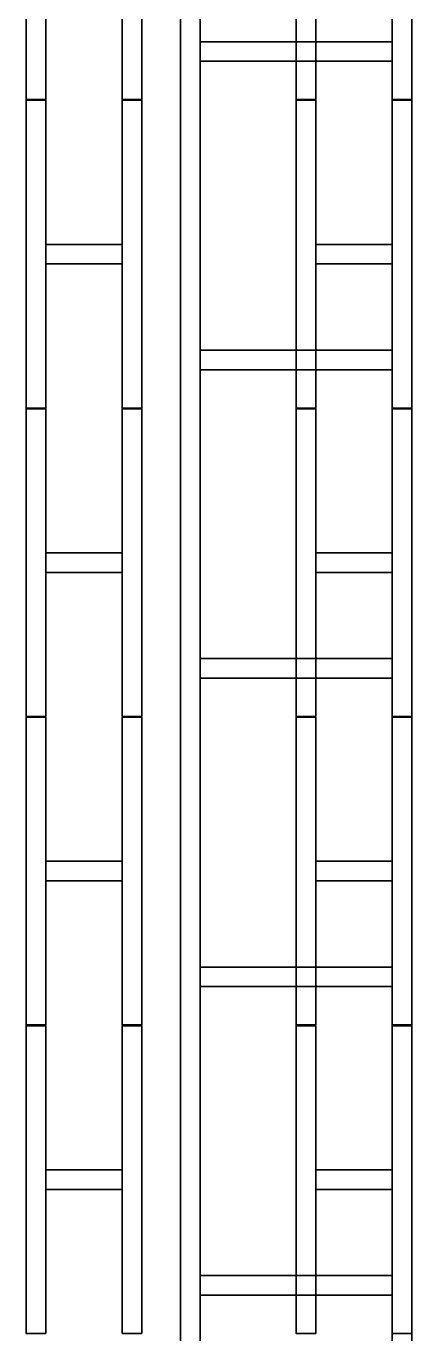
# Model space of a CAD drawing. Header units: millimetres. Extents: x 243124 to 273071, y 145208 to 177017.
# Drawn here: x 272550 to 273050, y 146543 to 148239 of the extents above; entities that cross this region are included whole.
import ezdxf

# ---------------------------------------------------------------- set-up
doc = ezdxf.new("R2010")
doc.units = ezdxf.units.MM
for name, color, linetype in [('I-INST-RED-BMS-HDT', 1, 'Continuous'), ('I-INST-YELLOW-DCS-HDT @ 1', 2, 'Continuous'), ('INST-ORANGE-SIS-HDT @ 1', 30, 'Continuous')]:
    doc.layers.add(name, color=color, linetype=linetype)

# ---------------------------------------------------------------- blocks, each defined once
blk = doc.blocks.new('*U21')
at = {"lineweight": 35}
mesh = blk.add_polyface(dxfattribs=at)
corners = [(-150, 2799), (-150, 2400), (-150, 2400, 117), (-150, 2799, 117)]
mesh.append_faces([[corners[k] for k in face] for face in [(0, 1, 2, 3)]])
mesh = blk.add_polyface(dxfattribs=at)
corners = [(-150, 2799, 117), (-150, 2400, 117), (-124.6, 2400, 117), (-124.6, 2799, 117)]
mesh.append_faces([[corners[k] for k in face] for face in [(0, 1, 2, 3)]])
mesh = blk.add_polyface(dxfattribs=at)
corners = [(-124.6, 2799), (-124.6, 2400), (-150, 2400), (-150, 2799)]
mesh.append_faces([[corners[k] for k in face] for face in [(0, 1, 2, 3)]])
mesh = blk.add_polyface(dxfattribs=at)
corners = [(-124.6, 2799, 117), (-124.6, 2400, 117), (-124.6, 2400), (-124.6, 2799)]
mesh.append_faces([[corners[k] for k in face] for face in [(0, 1, 2, 3)]])
mesh = blk.add_polyface(dxfattribs=at)
corners = [(0, 2799), (0, 2400), (-25.4, 2400), (-25.4, 2799)]
mesh.append_faces([[corners[k] for k in face] for face in [(0, 1, 2, 3)]])
mesh = blk.add_polyface(dxfattribs=at)
corners = [(-25.4, 2799), (-25.4, 2400), (-25.4, 2400, 117), (-25.4, 2799, 117)]
mesh.append_faces([[corners[k] for k in face] for face in [(0, 1, 2, 3)]])
mesh = blk.add_polyface(dxfattribs=at)
corners = [(-25.4, 2799, 117), (-25.4, 2400, 117), (0, 2400, 117), (0, 2799, 117)]
mesh.append_faces([[corners[k] for k in face] for face in [(0, 1, 2, 3)]])
mesh = blk.add_polyface(dxfattribs=at)
corners = [(0, 2799, 117), (0, 2400, 117), (0, 2400), (0, 2799)]
mesh.append_faces([[corners[k] for k in face] for face in [(0, 1, 2, 3)]])
mesh = blk.add_polyface(dxfattribs=at)
corners = [(-124.6, 2586.8, 25.4), (-25.4, 2586.8, 25.4), (-25.4, 2612.2, 25.4), (-124.6, 2612.2, 25.4)]
mesh.append_faces([[corners[k] for k in face] for face in [(0, 1, 2, 3)]])
mesh = blk.add_polyface(dxfattribs=at)
corners = [(-124.6, 2612.2, 25.4), (-25.4, 2612.2, 25.4), (-25.4, 2612.2), (-124.6, 2612.2)]
mesh.append_faces([[corners[k] for k in face] for face in [(0, 1, 2, 3)]])
mesh = blk.add_polyface(dxfattribs=at)
corners = [(-124.6, 2612.2), (-25.4, 2612.2), (-25.4, 2586.8), (-124.6, 2586.8)]
mesh.append_faces([[corners[k] for k in face] for face in [(0, 1, 2, 3)]])
mesh = blk.add_polyface(dxfattribs=at)
corners = [(-124.6, 2586.8), (-25.4, 2586.8), (-25.4, 2586.8, 25.4), (-124.6, 2586.8, 25.4)]
mesh.append_faces([[corners[k] for k in face] for face in [(0, 1, 2, 3)]])
mesh = blk.add_polyface(dxfattribs=at)
corners = [(-150, 2399), (-150, 2000), (-150, 2000, 117), (-150, 2399, 117)]
mesh.append_faces([[corners[k] for k in face] for face in [(0, 1, 2, 3)]])
mesh = blk.add_polyface(dxfattribs=at)
corners = [(-150, 2399, 117), (-150, 2000, 117), (-124.6, 2000, 117), (-124.6, 2399, 117)]
mesh.append_faces([[corners[k] for k in face] for face in [(0, 1, 2, 3)]])
mesh = blk.add_polyface(dxfattribs=at)
corners = [(-124.6, 2399), (-124.6, 2000), (-150, 2000), (-150, 2399)]
mesh.append_faces([[corners[k] for k in face] for face in [(0, 1, 2, 3)]])
mesh = blk.add_polyface(dxfattribs=at)
corners = [(-124.6, 2399, 117), (-124.6, 2000, 117), (-124.6, 2000), (-124.6, 2399)]
mesh.append_faces([[corners[k] for k in face] for face in [(0, 1, 2, 3)]])
mesh = blk.add_polyface(dxfattribs=at)
corners = [(0, 2399), (0, 2000), (-25.4, 2000), (-25.4, 2399)]
mesh.append_faces([[corners[k] for k in face] for face in [(0, 1, 2, 3)]])
mesh = blk.add_polyface(dxfattribs=at)
corners = [(-25.4, 2399), (-25.4, 2000), (-25.4, 2000, 117), (-25.4, 2399, 117)]
mesh.append_faces([[corners[k] for k in face] for face in [(0, 1, 2, 3)]])
mesh = blk.add_polyface(dxfattribs=at)
corners = [(-25.4, 2399, 117), (-25.4, 2000, 117), (0, 2000, 117), (0, 2399, 117)]
mesh.append_faces([[corners[k] for k in face] for face in [(0, 1, 2, 3)]])
mesh = blk.add_polyface(dxfattribs=at)
corners = [(0, 2399, 117), (0, 2000, 117), (0, 2000), (0, 2399)]
mesh.append_faces([[corners[k] for k in face] for face in [(0, 1, 2, 3)]])
mesh = blk.add_polyface(dxfattribs=at)
corners = [(-124.6, 2186.8, 25.4), (-25.4, 2186.8, 25.4), (-25.4, 2212.2, 25.4), (-124.6, 2212.2, 25.4)]
mesh.append_faces([[corners[k] for k in face] for face in [(0, 1, 2, 3)]])
mesh = blk.add_polyface(dxfattribs=at)
corners = [(-124.6, 2212.2, 25.4), (-25.4, 2212.2, 25.4), (-25.4, 2212.2), (-124.6, 2212.2)]
mesh.append_faces([[corners[k] for k in face] for face in [(0, 1, 2, 3)]])
mesh = blk.add_polyface(dxfattribs=at)
corners = [(-124.6, 2212.2), (-25.4, 2212.2), (-25.4, 2186.8), (-124.6, 2186.8)]
mesh.append_faces([[corners[k] for k in face] for face in [(0, 1, 2, 3)]])
mesh = blk.add_polyface(dxfattribs=at)
corners = [(-124.6, 2186.8), (-25.4, 2186.8), (-25.4, 2186.8, 25.4), (-124.6, 2186.8, 25.4)]
mesh.append_faces([[corners[k] for k in face] for face in [(0, 1, 2, 3)]])
mesh = blk.add_polyface(dxfattribs=at)
corners = [(-150, 1999), (-150, 1600), (-150, 1600, 117), (-150, 1999, 117)]
mesh.append_faces([[corners[k] for k in face] for face in [(0, 1, 2, 3)]])
mesh = blk.add_polyface(dxfattribs=at)
corners = [(-150, 1999, 117), (-150, 1600, 117), (-124.6, 1600, 117), (-124.6, 1999, 117)]
mesh.append_faces([[corners[k] for k in face] for face in [(0, 1, 2, 3)]])
mesh = blk.add_polyface(dxfattribs=at)
corners = [(-124.6, 1999), (-124.6, 1600), (-150, 1600), (-150, 1999)]
mesh.append_faces([[corners[k] for k in face] for face in [(0, 1, 2, 3)]])
mesh = blk.add_polyface(dxfattribs=at)
corners = [(-124.6, 1999, 117), (-124.6, 1600, 117), (-124.6, 1600), (-124.6, 1999)]
mesh.append_faces([[corners[k] for k in face] for face in [(0, 1, 2, 3)]])
mesh = blk.add_polyface(dxfattribs=at)
corners = [(0, 1999), (0, 1600), (-25.4, 1600), (-25.4, 1999)]
mesh.append_faces([[corners[k] for k in face] for face in [(0, 1, 2, 3)]])
mesh = blk.add_polyface(dxfattribs=at)
corners = [(-25.4, 1999), (-25.4, 1600), (-25.4, 1600, 117), (-25.4, 1999, 117)]
mesh.append_faces([[corners[k] for k in face] for face in [(0, 1, 2, 3)]])
mesh = blk.add_polyface(dxfattribs=at)
corners = [(-25.4, 1999, 117), (-25.4, 1600, 117), (0, 1600, 117), (0, 1999, 117)]
mesh.append_faces([[corners[k] for k in face] for face in [(0, 1, 2, 3)]])
mesh = blk.add_polyface(dxfattribs=at)
corners = [(0, 1999, 117), (0, 1600, 117), (0, 1600), (0, 1999)]
mesh.append_faces([[corners[k] for k in face] for face in [(0, 1, 2, 3)]])
mesh = blk.add_polyface(dxfattribs=at)
corners = [(-124.6, 1786.8, 25.4), (-25.4, 1786.8, 25.4), (-25.4, 1812.2, 25.4), (-124.6, 1812.2, 25.4)]
mesh.append_faces([[corners[k] for k in face] for face in [(0, 1, 2, 3)]])
mesh = blk.add_polyface(dxfattribs=at)
corners = [(-124.6, 1812.2, 25.4), (-25.4, 1812.2, 25.4), (-25.4, 1812.2), (-124.6, 1812.2)]
mesh.append_faces([[corners[k] for k in face] for face in [(0, 1, 2, 3)]])
mesh = blk.add_polyface(dxfattribs=at)
corners = [(-124.6, 1812.2), (-25.4, 1812.2), (-25.4, 1786.8), (-124.6, 1786.8)]
mesh.append_faces([[corners[k] for k in face] for face in [(0, 1, 2, 3)]])
mesh = blk.add_polyface(dxfattribs=at)
corners = [(-124.6, 1786.8), (-25.4, 1786.8), (-25.4, 1786.8, 25.4), (-124.6, 1786.8, 25.4)]
mesh.append_faces([[corners[k] for k in face] for face in [(0, 1, 2, 3)]])
mesh = blk.add_polyface(dxfattribs=at)
corners = [(-150, 1599), (-150, 1200), (-150, 1200, 117), (-150, 1599, 117)]
mesh.append_faces([[corners[k] for k in face] for face in [(0, 1, 2, 3)]])
mesh = blk.add_polyface(dxfattribs=at)
corners = [(-150, 1599, 117), (-150, 1200, 117), (-124.6, 1200, 117), (-124.6, 1599, 117)]
mesh.append_faces([[corners[k] for k in face] for face in [(0, 1, 2, 3)]])
mesh = blk.add_polyface(dxfattribs=at)
corners = [(-124.6, 1599), (-124.6, 1200), (-150, 1200), (-150, 1599)]
mesh.append_faces([[corners[k] for k in face] for face in [(0, 1, 2, 3)]])
mesh = blk.add_polyface(dxfattribs=at)
corners = [(-124.6, 1599, 117), (-124.6, 1200, 117), (-124.6, 1200), (-124.6, 1599)]
mesh.append_faces([[corners[k] for k in face] for face in [(0, 1, 2, 3)]])
mesh = blk.add_polyface(dxfattribs=at)
corners = [(0, 1599), (0, 1200), (-25.4, 1200), (-25.4, 1599)]
mesh.append_faces([[corners[k] for k in face] for face in [(0, 1, 2, 3)]])
mesh = blk.add_polyface(dxfattribs=at)
corners = [(-25.4, 1599), (-25.4, 1200), (-25.4, 1200, 117), (-25.4, 1599, 117)]
mesh.append_faces([[corners[k] for k in face] for face in [(0, 1, 2, 3)]])
mesh = blk.add_polyface(dxfattribs=at)
corners = [(-25.4, 1599, 117), (-25.4, 1200, 117), (0, 1200, 117), (0, 1599, 117)]
mesh.append_faces([[corners[k] for k in face] for face in [(0, 1, 2, 3)]])
mesh = blk.add_polyface(dxfattribs=at)
corners = [(0, 1599, 117), (0, 1200, 117), (0, 1200), (0, 1599)]
mesh.append_faces([[corners[k] for k in face] for face in [(0, 1, 2, 3)]])
mesh = blk.add_polyface(dxfattribs=at)
corners = [(-124.6, 1386.8, 25.4), (-25.4, 1386.8, 25.4), (-25.4, 1412.2, 25.4), (-124.6, 1412.2, 25.4)]
mesh.append_faces([[corners[k] for k in face] for face in [(0, 1, 2, 3)]])
mesh = blk.add_polyface(dxfattribs=at)
corners = [(-124.6, 1412.2, 25.4), (-25.4, 1412.2, 25.4), (-25.4, 1412.2), (-124.6, 1412.2)]
mesh.append_faces([[corners[k] for k in face] for face in [(0, 1, 2, 3)]])
mesh = blk.add_polyface(dxfattribs=at)
corners = [(-124.6, 1412.2), (-25.4, 1412.2), (-25.4, 1386.8), (-124.6, 1386.8)]
mesh.append_faces([[corners[k] for k in face] for face in [(0, 1, 2, 3)]])
mesh = blk.add_polyface(dxfattribs=at)
corners = [(-124.6, 1386.8), (-25.4, 1386.8), (-25.4, 1386.8, 25.4), (-124.6, 1386.8, 25.4)]
mesh.append_faces([[corners[k] for k in face] for face in [(0, 1, 2, 3)]])
mesh = blk.add_polyface(dxfattribs=at)
corners = [(-150, 1199), (-150, 800), (-150, 800, 117), (-150, 1199, 117)]
mesh.append_faces([[corners[k] for k in face] for face in [(0, 1, 2, 3)]])
mesh = blk.add_polyface(dxfattribs=at)
corners = [(-150, 1199, 117), (-150, 800, 117), (-124.6, 800, 117), (-124.6, 1199, 117)]
mesh.append_faces([[corners[k] for k in face] for face in [(0, 1, 2, 3)]])
mesh = blk.add_polyface(dxfattribs=at)
corners = [(-124.6, 1199), (-124.6, 800), (-150, 800), (-150, 1199)]
mesh.append_faces([[corners[k] for k in face] for face in [(0, 1, 2, 3)]])
mesh = blk.add_polyface(dxfattribs=at)
corners = [(-124.6, 1199, 117), (-124.6, 800, 117), (-124.6, 800), (-124.6, 1199)]
mesh.append_faces([[corners[k] for k in face] for face in [(0, 1, 2, 3)]])
mesh = blk.add_polyface(dxfattribs=at)
corners = [(0, 1199), (0, 800), (-25.4, 800), (-25.4, 1199)]
mesh.append_faces([[corners[k] for k in face] for face in [(0, 1, 2, 3)]])
mesh = blk.add_polyface(dxfattribs=at)
corners = [(-25.4, 1199), (-25.4, 800), (-25.4, 800, 117), (-25.4, 1199, 117)]
mesh.append_faces([[corners[k] for k in face] for face in [(0, 1, 2, 3)]])
mesh = blk.add_polyface(dxfattribs=at)
corners = [(-25.4, 1199, 117), (-25.4, 800, 117), (0, 800, 117), (0, 1199, 117)]
mesh.append_faces([[corners[k] for k in face] for face in [(0, 1, 2, 3)]])
mesh = blk.add_polyface(dxfattribs=at)
corners = [(0, 1199, 117), (0, 800, 117), (0, 800), (0, 1199)]
mesh.append_faces([[corners[k] for k in face] for face in [(0, 1, 2, 3)]])
blk = doc.blocks.new('HY-ST115 TRAMO RECTO 300')
at = {"lineweight": 35}
mesh = blk.add_polyface(dxfattribs=at)
corners = [(0, 300), (0, 274.6), (0, 274.6, 115), (0, 300, 115), (0, 0, 115), (0, 25.4, 115), (0, 25.4), (0, 0)]
mesh.append_faces([[corners[k] for k in face] for face in [(2, 3, 0, 1), (4, 5, 6, 7)]])
mesh = blk.add_polyface(dxfattribs=at)
corners = [(2999, 300), (0, 300), (0, 300, 115), (2999, 300, 115)]
mesh.append_faces([[corners[k] for k in face] for face in [(0, 1, 2, 3)]])
mesh = blk.add_polyface(dxfattribs=at)
corners = [(2999, 300, 92), (0, 300, 115), (0, 274.6, 115), (2999, 274.6, 92)]
mesh.append_faces([[corners[k] for k in face] for face in [(0, 1, 2, 3)]])
mesh = blk.add_polyface(dxfattribs=at)
corners = [(2999, 274.6), (0, 274.6), (0, 300), (2999, 300)]
mesh.append_faces([[corners[k] for k in face] for face in [(0, 1, 2, 3)]])
mesh = blk.add_polyface(dxfattribs=at)
corners = [(2999, 300), (2999, 300, 115), (2999, 274.6, 115), (2999, 274.6), (2999, 0, 115), (2999, 0), (2999, 25.4), (2999, 25.4, 115)]
mesh.append_faces([[corners[k] for k in face] for face in [(0, 1, 2, 3), (6, 7, 4, 5)]])
mesh = blk.add_polyface(dxfattribs=at)
corners = [(3000, 300), (3000, 274.6), (3000, 274.6, 115), (3000, 300, 115), (3000, 0, 115), (3000, 25.4, 115), (3000, 25.4), (3000, 0)]
mesh.append_faces([[corners[k] for k in face] for face in [(2, 3, 0, 1), (4, 5, 6, 7)]])
mesh = blk.add_polyface(dxfattribs=at)
corners = [(2999, 274.6, 115), (0, 274.6, 115), (0, 274.6), (2999, 274.6)]
mesh.append_faces([[corners[k] for k in face] for face in [(0, 1, 2, 3)]])
mesh = blk.add_polyface(dxfattribs=at)
corners = [(186.8, 274.6), (186.8, 25.4), (186.8, 25.4, 25.4), (186.8, 274.6, 25.4)]
mesh.append_faces([[corners[k] for k in face] for face in [(0, 1, 2, 3)]])
mesh = blk.add_polyface(dxfattribs=at)
corners = [(186.8, 274.6, 25.4), (186.8, 25.4, 25.4), (212.2, 25.4, 25.4), (212.2, 274.6, 25.4)]
mesh.append_faces([[corners[k] for k in face] for face in [(0, 1, 2, 3)]])
mesh = blk.add_polyface(dxfattribs=at)
corners = [(212.2, 274.6), (212.2, 25.4), (186.8, 25.4), (186.8, 274.6)]
mesh.append_faces([[corners[k] for k in face] for face in [(0, 1, 2, 3)]])
mesh = blk.add_polyface(dxfattribs=at)
corners = [(212.2, 274.6, 25.4), (212.2, 25.4, 25.4), (212.2, 25.4), (212.2, 274.6)]
mesh.append_faces([[corners[k] for k in face] for face in [(0, 1, 2, 3)]])
mesh = blk.add_polyface(dxfattribs=at)
corners = [(586.8, 274.6), (586.8, 25.4), (586.8, 25.4, 25.4), (586.8, 274.6, 25.4)]
mesh.append_faces([[corners[k] for k in face] for face in [(0, 1, 2, 3)]])
mesh = blk.add_polyface(dxfattribs=at)
corners = [(586.8, 274.6, 25.4), (586.8, 25.4, 25.4), (612.2, 25.4, 25.4), (612.2, 274.6, 25.4)]
mesh.append_faces([[corners[k] for k in face] for face in [(0, 1, 2, 3)]])
mesh = blk.add_polyface(dxfattribs=at)
corners = [(612.2, 274.6), (612.2, 25.4), (586.8, 25.4), (586.8, 274.6)]
mesh.append_faces([[corners[k] for k in face] for face in [(0, 1, 2, 3)]])
mesh = blk.add_polyface(dxfattribs=at)
corners = [(612.2, 274.6, 25.4), (612.2, 25.4, 25.4), (612.2, 25.4), (612.2, 274.6)]
mesh.append_faces([[corners[k] for k in face] for face in [(0, 1, 2, 3)]])
mesh = blk.add_polyface(dxfattribs=at)
corners = [(986.8, 274.6), (986.8, 25.4), (986.8, 25.4, 25.4), (986.8, 274.6, 25.4)]
mesh.append_faces([[corners[k] for k in face] for face in [(0, 1, 2, 3)]])
mesh = blk.add_polyface(dxfattribs=at)
corners = [(986.8, 274.6, 25.4), (986.8, 25.4, 25.4), (1012.2, 25.4, 25.4), (1012.2, 274.6, 25.4)]
mesh.append_faces([[corners[k] for k in face] for face in [(0, 1, 2, 3)]])
mesh = blk.add_polyface(dxfattribs=at)
corners = [(1012.2, 274.6), (1012.2, 25.4), (986.8, 25.4), (986.8, 274.6)]
mesh.append_faces([[corners[k] for k in face] for face in [(0, 1, 2, 3)]])
mesh = blk.add_polyface(dxfattribs=at)
corners = [(1012.2, 274.6, 25.4), (1012.2, 25.4, 25.4), (1012.2, 25.4), (1012.2, 274.6)]
mesh.append_faces([[corners[k] for k in face] for face in [(0, 1, 2, 3)]])
mesh = blk.add_polyface(dxfattribs=at)
corners = [(1386.8, 274.6), (1386.8, 25.4), (1386.8, 25.4, 25.4), (1386.8, 274.6, 25.4)]
mesh.append_faces([[corners[k] for k in face] for face in [(0, 1, 2, 3)]])
mesh = blk.add_polyface(dxfattribs=at)
corners = [(1386.8, 274.6, 25.4), (1386.8, 25.4, 25.4), (1412.2, 25.4, 25.4), (1412.2, 274.6, 25.4)]
mesh.append_faces([[corners[k] for k in face] for face in [(0, 1, 2, 3)]])
mesh = blk.add_polyface(dxfattribs=at)
corners = [(1412.2, 274.6), (1412.2, 25.4), (1386.8, 25.4), (1386.8, 274.6)]
mesh.append_faces([[corners[k] for k in face] for face in [(0, 1, 2, 3)]])
mesh = blk.add_polyface(dxfattribs=at)
corners = [(1412.2, 274.6, 25.4), (1412.2, 25.4, 25.4), (1412.2, 25.4), (1412.2, 274.6)]
mesh.append_faces([[corners[k] for k in face] for face in [(0, 1, 2, 3)]])
mesh = blk.add_polyface(dxfattribs=at)
corners = [(1786.8, 274.6), (1786.8, 25.4), (1786.8, 25.4, 25.4), (1786.8, 274.6, 25.4)]
mesh.append_faces([[corners[k] for k in face] for face in [(0, 1, 2, 3)]])
mesh = blk.add_polyface(dxfattribs=at)
corners = [(1786.8, 274.6, 25.4), (1786.8, 25.4, 25.4), (1812.2, 25.4, 25.4), (1812.2, 274.6, 25.4)]
mesh.append_faces([[corners[k] for k in face] for face in [(0, 1, 2, 3)]])
mesh = blk.add_polyface(dxfattribs=at)
corners = [(1812.2, 274.6), (1812.2, 25.4), (1786.8, 25.4), (1786.8, 274.6)]
mesh.append_faces([[corners[k] for k in face] for face in [(0, 1, 2, 3)]])
mesh = blk.add_polyface(dxfattribs=at)
corners = [(1812.2, 274.6, 25.4), (1812.2, 25.4, 25.4), (1812.2, 25.4), (1812.2, 274.6)]
mesh.append_faces([[corners[k] for k in face] for face in [(0, 1, 2, 3)]])
mesh = blk.add_polyface(dxfattribs=at)
corners = [(2186.8, 274.6), (2186.8, 25.4), (2186.8, 25.4, 25.4), (2186.8, 274.6, 25.4)]
mesh.append_faces([[corners[k] for k in face] for face in [(0, 1, 2, 3)]])
mesh = blk.add_polyface(dxfattribs=at)
corners = [(2186.8, 274.6, 25.4), (2186.8, 25.4, 25.4), (2212.2, 25.4, 25.4), (2212.2, 274.6, 25.4)]
mesh.append_faces([[corners[k] for k in face] for face in [(0, 1, 2, 3)]])
mesh = blk.add_polyface(dxfattribs=at)
corners = [(2212.2, 274.6), (2212.2, 25.4), (2186.8, 25.4), (2186.8, 274.6)]
mesh.append_faces([[corners[k] for k in face] for face in [(0, 1, 2, 3)]])
mesh = blk.add_polyface(dxfattribs=at)
corners = [(2212.2, 274.6, 25.4), (2212.2, 25.4, 25.4), (2212.2, 25.4), (2212.2, 274.6)]
mesh.append_faces([[corners[k] for k in face] for face in [(0, 1, 2, 3)]])
mesh = blk.add_polyface(dxfattribs=at)
corners = [(2586.8, 274.6), (2586.8, 25.4), (2586.8, 25.4, 25.4), (2586.8, 274.6, 25.4)]
mesh.append_faces([[corners[k] for k in face] for face in [(0, 1, 2, 3)]])
mesh = blk.add_polyface(dxfattribs=at)
corners = [(2586.8, 274.6, 25.4), (2586.8, 25.4, 25.4), (2612.2, 25.4, 25.4), (2612.2, 274.6, 25.4)]
mesh.append_faces([[corners[k] for k in face] for face in [(0, 1, 2, 3)]])
mesh = blk.add_polyface(dxfattribs=at)
corners = [(2612.2, 274.6), (2612.2, 25.4), (2586.8, 25.4), (2586.8, 274.6)]
mesh.append_faces([[corners[k] for k in face] for face in [(0, 1, 2, 3)]])
mesh = blk.add_polyface(dxfattribs=at)
corners = [(2612.2, 274.6, 25.4), (2612.2, 25.4, 25.4), (2612.2, 25.4), (2612.2, 274.6)]
mesh.append_faces([[corners[k] for k in face] for face in [(0, 1, 2, 3)]])
mesh = blk.add_polyface(dxfattribs=at)
corners = [(2999, 0), (0, 0), (0, 25.4), (2999, 25.4)]
mesh.append_faces([[corners[k] for k in face] for face in [(0, 1, 2, 3)]])
mesh = blk.add_polyface(dxfattribs=at)
corners = [(2999, 25.4), (0, 25.4), (0, 25.4, 115), (2999, 25.4, 115)]
mesh.append_faces([[corners[k] for k in face] for face in [(0, 1, 2, 3)]])
mesh = blk.add_polyface(dxfattribs=at)
corners = [(2999, 25.4, 115), (0, 25.4, 115), (0, 0, 115), (2999, 0, 115)]
mesh.append_faces([[corners[k] for k in face] for face in [(0, 1, 2, 3)]])
mesh = blk.add_polyface(dxfattribs=at)
corners = [(600, 0, 0), (574.6, 0, 0), (574.6, 0, 115), (600, 0, 115), (0, 0, 115), (0, 0, 115), (0, 0, 0), (0, 0, 0)]
mesh.append_faces([[corners[k] for k in face] for face in [(0, 1, 2, 3), (6, 7, 4, 5)]])
mesh = blk.add_polyface(dxfattribs=at)
corners = [(2999, 0, 115), (0, 0, 115), (0, 0), (2999, 0)]
mesh.append_faces([[corners[k] for k in face] for face in [(0, 1, 2, 3)]])
blk = doc.blocks.new('*U23')
at = {"lineweight": 35}
mesh = blk.add_polyface(dxfattribs=at)
corners = [(-150, 2799), (-150, 2400), (-150, 2400, 117), (-150, 2799, 117)]
mesh.append_faces([[corners[k] for k in face] for face in [(0, 1, 2, 3)]])
mesh = blk.add_polyface(dxfattribs=at)
corners = [(-150, 2799, 117), (-150, 2400, 117), (-124.6, 2400, 117), (-124.6, 2799, 117)]
mesh.append_faces([[corners[k] for k in face] for face in [(0, 1, 2, 3)]])
mesh = blk.add_polyface(dxfattribs=at)
corners = [(-124.6, 2799), (-124.6, 2400), (-150, 2400), (-150, 2799)]
mesh.append_faces([[corners[k] for k in face] for face in [(0, 1, 2, 3)]])
mesh = blk.add_polyface(dxfattribs=at)
corners = [(-124.6, 2799, 117), (-124.6, 2400, 117), (-124.6, 2400), (-124.6, 2799)]
mesh.append_faces([[corners[k] for k in face] for face in [(0, 1, 2, 3)]])
mesh = blk.add_polyface(dxfattribs=at)
corners = [(0, 2799), (0, 2400), (-25.4, 2400), (-25.4, 2799)]
mesh.append_faces([[corners[k] for k in face] for face in [(0, 1, 2, 3)]])
mesh = blk.add_polyface(dxfattribs=at)
corners = [(-25.4, 2799), (-25.4, 2400), (-25.4, 2400, 117), (-25.4, 2799, 117)]
mesh.append_faces([[corners[k] for k in face] for face in [(0, 1, 2, 3)]])
mesh = blk.add_polyface(dxfattribs=at)
corners = [(-25.4, 2799, 117), (-25.4, 2400, 117), (0, 2400, 117), (0, 2799, 117)]
mesh.append_faces([[corners[k] for k in face] for face in [(0, 1, 2, 3)]])
mesh = blk.add_polyface(dxfattribs=at)
corners = [(0, 2799, 117), (0, 2400, 117), (0, 2400), (0, 2799)]
mesh.append_faces([[corners[k] for k in face] for face in [(0, 1, 2, 3)]])
mesh = blk.add_polyface(dxfattribs=at)
corners = [(-124.6, 2586.8, 25.4), (-25.4, 2586.8, 25.4), (-25.4, 2612.2, 25.4), (-124.6, 2612.2, 25.4)]
mesh.append_faces([[corners[k] for k in face] for face in [(0, 1, 2, 3)]])
mesh = blk.add_polyface(dxfattribs=at)
corners = [(-124.6, 2612.2, 25.4), (-25.4, 2612.2, 25.4), (-25.4, 2612.2), (-124.6, 2612.2)]
mesh.append_faces([[corners[k] for k in face] for face in [(0, 1, 2, 3)]])
mesh = blk.add_polyface(dxfattribs=at)
corners = [(-124.6, 2612.2), (-25.4, 2612.2), (-25.4, 2586.8), (-124.6, 2586.8)]
mesh.append_faces([[corners[k] for k in face] for face in [(0, 1, 2, 3)]])
mesh = blk.add_polyface(dxfattribs=at)
corners = [(-124.6, 2586.8), (-25.4, 2586.8), (-25.4, 2586.8, 25.4), (-124.6, 2586.8, 25.4)]
mesh.append_faces([[corners[k] for k in face] for face in [(0, 1, 2, 3)]])
mesh = blk.add_polyface(dxfattribs=at)
corners = [(-150, 2399), (-150, 2000), (-150, 2000, 117), (-150, 2399, 117)]
mesh.append_faces([[corners[k] for k in face] for face in [(0, 1, 2, 3)]])
mesh = blk.add_polyface(dxfattribs=at)
corners = [(-150, 2399, 117), (-150, 2000, 117), (-124.6, 2000, 117), (-124.6, 2399, 117)]
mesh.append_faces([[corners[k] for k in face] for face in [(0, 1, 2, 3)]])
mesh = blk.add_polyface(dxfattribs=at)
corners = [(-124.6, 2399), (-124.6, 2000), (-150, 2000), (-150, 2399)]
mesh.append_faces([[corners[k] for k in face] for face in [(0, 1, 2, 3)]])
mesh = blk.add_polyface(dxfattribs=at)
corners = [(-124.6, 2399, 117), (-124.6, 2000, 117), (-124.6, 2000), (-124.6, 2399)]
mesh.append_faces([[corners[k] for k in face] for face in [(0, 1, 2, 3)]])
mesh = blk.add_polyface(dxfattribs=at)
corners = [(0, 2399), (0, 2000), (-25.4, 2000), (-25.4, 2399)]
mesh.append_faces([[corners[k] for k in face] for face in [(0, 1, 2, 3)]])
mesh = blk.add_polyface(dxfattribs=at)
corners = [(-25.4, 2399), (-25.4, 2000), (-25.4, 2000, 117), (-25.4, 2399, 117)]
mesh.append_faces([[corners[k] for k in face] for face in [(0, 1, 2, 3)]])
mesh = blk.add_polyface(dxfattribs=at)
corners = [(-25.4, 2399, 117), (-25.4, 2000, 117), (0, 2000, 117), (0, 2399, 117)]
mesh.append_faces([[corners[k] for k in face] for face in [(0, 1, 2, 3)]])
mesh = blk.add_polyface(dxfattribs=at)
corners = [(0, 2399, 117), (0, 2000, 117), (0, 2000), (0, 2399)]
mesh.append_faces([[corners[k] for k in face] for face in [(0, 1, 2, 3)]])
mesh = blk.add_polyface(dxfattribs=at)
corners = [(-124.6, 2186.8, 25.4), (-25.4, 2186.8, 25.4), (-25.4, 2212.2, 25.4), (-124.6, 2212.2, 25.4)]
mesh.append_faces([[corners[k] for k in face] for face in [(0, 1, 2, 3)]])
mesh = blk.add_polyface(dxfattribs=at)
corners = [(-124.6, 2212.2, 25.4), (-25.4, 2212.2, 25.4), (-25.4, 2212.2), (-124.6, 2212.2)]
mesh.append_faces([[corners[k] for k in face] for face in [(0, 1, 2, 3)]])
mesh = blk.add_polyface(dxfattribs=at)
corners = [(-124.6, 2212.2), (-25.4, 2212.2), (-25.4, 2186.8), (-124.6, 2186.8)]
mesh.append_faces([[corners[k] for k in face] for face in [(0, 1, 2, 3)]])
mesh = blk.add_polyface(dxfattribs=at)
corners = [(-124.6, 2186.8), (-25.4, 2186.8), (-25.4, 2186.8, 25.4), (-124.6, 2186.8, 25.4)]
mesh.append_faces([[corners[k] for k in face] for face in [(0, 1, 2, 3)]])
mesh = blk.add_polyface(dxfattribs=at)
corners = [(-150, 1999), (-150, 1600), (-150, 1600, 117), (-150, 1999, 117)]
mesh.append_faces([[corners[k] for k in face] for face in [(0, 1, 2, 3)]])
mesh = blk.add_polyface(dxfattribs=at)
corners = [(-150, 1999, 117), (-150, 1600, 117), (-124.6, 1600, 117), (-124.6, 1999, 117)]
mesh.append_faces([[corners[k] for k in face] for face in [(0, 1, 2, 3)]])
mesh = blk.add_polyface(dxfattribs=at)
corners = [(-124.6, 1999), (-124.6, 1600), (-150, 1600), (-150, 1999)]
mesh.append_faces([[corners[k] for k in face] for face in [(0, 1, 2, 3)]])
mesh = blk.add_polyface(dxfattribs=at)
corners = [(-124.6, 1999, 117), (-124.6, 1600, 117), (-124.6, 1600), (-124.6, 1999)]
mesh.append_faces([[corners[k] for k in face] for face in [(0, 1, 2, 3)]])
mesh = blk.add_polyface(dxfattribs=at)
corners = [(0, 1999), (0, 1600), (-25.4, 1600), (-25.4, 1999)]
mesh.append_faces([[corners[k] for k in face] for face in [(0, 1, 2, 3)]])
mesh = blk.add_polyface(dxfattribs=at)
corners = [(-25.4, 1999), (-25.4, 1600), (-25.4, 1600, 117), (-25.4, 1999, 117)]
mesh.append_faces([[corners[k] for k in face] for face in [(0, 1, 2, 3)]])
mesh = blk.add_polyface(dxfattribs=at)
corners = [(-25.4, 1999, 117), (-25.4, 1600, 117), (0, 1600, 117), (0, 1999, 117)]
mesh.append_faces([[corners[k] for k in face] for face in [(0, 1, 2, 3)]])
mesh = blk.add_polyface(dxfattribs=at)
corners = [(0, 1999, 117), (0, 1600, 117), (0, 1600), (0, 1999)]
mesh.append_faces([[corners[k] for k in face] for face in [(0, 1, 2, 3)]])
mesh = blk.add_polyface(dxfattribs=at)
corners = [(-124.6, 1786.8, 25.4), (-25.4, 1786.8, 25.4), (-25.4, 1812.2, 25.4), (-124.6, 1812.2, 25.4)]
mesh.append_faces([[corners[k] for k in face] for face in [(0, 1, 2, 3)]])
mesh = blk.add_polyface(dxfattribs=at)
corners = [(-124.6, 1812.2, 25.4), (-25.4, 1812.2, 25.4), (-25.4, 1812.2), (-124.6, 1812.2)]
mesh.append_faces([[corners[k] for k in face] for face in [(0, 1, 2, 3)]])
mesh = blk.add_polyface(dxfattribs=at)
corners = [(-124.6, 1812.2), (-25.4, 1812.2), (-25.4, 1786.8), (-124.6, 1786.8)]
mesh.append_faces([[corners[k] for k in face] for face in [(0, 1, 2, 3)]])
mesh = blk.add_polyface(dxfattribs=at)
corners = [(-124.6, 1786.8), (-25.4, 1786.8), (-25.4, 1786.8, 25.4), (-124.6, 1786.8, 25.4)]
mesh.append_faces([[corners[k] for k in face] for face in [(0, 1, 2, 3)]])
mesh = blk.add_polyface(dxfattribs=at)
corners = [(-150, 1599), (-150, 1200), (-150, 1200, 117), (-150, 1599, 117)]
mesh.append_faces([[corners[k] for k in face] for face in [(0, 1, 2, 3)]])
mesh = blk.add_polyface(dxfattribs=at)
corners = [(-150, 1599, 117), (-150, 1200, 117), (-124.6, 1200, 117), (-124.6, 1599, 117)]
mesh.append_faces([[corners[k] for k in face] for face in [(0, 1, 2, 3)]])
mesh = blk.add_polyface(dxfattribs=at)
corners = [(-124.6, 1599), (-124.6, 1200), (-150, 1200), (-150, 1599)]
mesh.append_faces([[corners[k] for k in face] for face in [(0, 1, 2, 3)]])
mesh = blk.add_polyface(dxfattribs=at)
corners = [(-124.6, 1599, 117), (-124.6, 1200, 117), (-124.6, 1200), (-124.6, 1599)]
mesh.append_faces([[corners[k] for k in face] for face in [(0, 1, 2, 3)]])
mesh = blk.add_polyface(dxfattribs=at)
corners = [(0, 1599), (0, 1200), (-25.4, 1200), (-25.4, 1599)]
mesh.append_faces([[corners[k] for k in face] for face in [(0, 1, 2, 3)]])
mesh = blk.add_polyface(dxfattribs=at)
corners = [(-25.4, 1599), (-25.4, 1200), (-25.4, 1200, 117), (-25.4, 1599, 117)]
mesh.append_faces([[corners[k] for k in face] for face in [(0, 1, 2, 3)]])
mesh = blk.add_polyface(dxfattribs=at)
corners = [(-25.4, 1599, 117), (-25.4, 1200, 117), (0, 1200, 117), (0, 1599, 117)]
mesh.append_faces([[corners[k] for k in face] for face in [(0, 1, 2, 3)]])
mesh = blk.add_polyface(dxfattribs=at)
corners = [(0, 1599, 117), (0, 1200, 117), (0, 1200), (0, 1599)]
mesh.append_faces([[corners[k] for k in face] for face in [(0, 1, 2, 3)]])
mesh = blk.add_polyface(dxfattribs=at)
corners = [(-124.6, 1386.8, 25.4), (-25.4, 1386.8, 25.4), (-25.4, 1412.2, 25.4), (-124.6, 1412.2, 25.4)]
mesh.append_faces([[corners[k] for k in face] for face in [(0, 1, 2, 3)]])
mesh = blk.add_polyface(dxfattribs=at)
corners = [(-124.6, 1412.2, 25.4), (-25.4, 1412.2, 25.4), (-25.4, 1412.2), (-124.6, 1412.2)]
mesh.append_faces([[corners[k] for k in face] for face in [(0, 1, 2, 3)]])
mesh = blk.add_polyface(dxfattribs=at)
corners = [(-124.6, 1412.2), (-25.4, 1412.2), (-25.4, 1386.8), (-124.6, 1386.8)]
mesh.append_faces([[corners[k] for k in face] for face in [(0, 1, 2, 3)]])
mesh = blk.add_polyface(dxfattribs=at)
corners = [(-124.6, 1386.8), (-25.4, 1386.8), (-25.4, 1386.8, 25.4), (-124.6, 1386.8, 25.4)]
mesh.append_faces([[corners[k] for k in face] for face in [(0, 1, 2, 3)]])
mesh = blk.add_polyface(dxfattribs=at)
corners = [(-150, 1199), (-150, 800), (-150, 800, 117), (-150, 1199, 117)]
mesh.append_faces([[corners[k] for k in face] for face in [(0, 1, 2, 3)]])
mesh = blk.add_polyface(dxfattribs=at)
corners = [(-150, 1199, 117), (-150, 800, 117), (-124.6, 800, 117), (-124.6, 1199, 117)]
mesh.append_faces([[corners[k] for k in face] for face in [(0, 1, 2, 3)]])
mesh = blk.add_polyface(dxfattribs=at)
corners = [(-124.6, 1199), (-124.6, 800), (-150, 800), (-150, 1199)]
mesh.append_faces([[corners[k] for k in face] for face in [(0, 1, 2, 3)]])
mesh = blk.add_polyface(dxfattribs=at)
corners = [(-124.6, 1199, 117), (-124.6, 800, 117), (-124.6, 800), (-124.6, 1199)]
mesh.append_faces([[corners[k] for k in face] for face in [(0, 1, 2, 3)]])
mesh = blk.add_polyface(dxfattribs=at)
corners = [(0, 1199), (0, 800), (-25.4, 800), (-25.4, 1199)]
mesh.append_faces([[corners[k] for k in face] for face in [(0, 1, 2, 3)]])
mesh = blk.add_polyface(dxfattribs=at)
corners = [(-25.4, 1199), (-25.4, 800), (-25.4, 800, 117), (-25.4, 1199, 117)]
mesh.append_faces([[corners[k] for k in face] for face in [(0, 1, 2, 3)]])
mesh = blk.add_polyface(dxfattribs=at)
corners = [(-25.4, 1199, 117), (-25.4, 800, 117), (0, 800, 117), (0, 1199, 117)]
mesh.append_faces([[corners[k] for k in face] for face in [(0, 1, 2, 3)]])
mesh = blk.add_polyface(dxfattribs=at)
corners = [(0, 1199, 117), (0, 800, 117), (0, 800), (0, 1199)]
mesh.append_faces([[corners[k] for k in face] for face in [(0, 1, 2, 3)]])

msp = doc.modelspace()

# ---------------------------------------------------------------- block references
at = {"layer": 'I-INST-RED-BMS-HDT', "ltscale": 3, "xscale": -0.9999144201968334, "yscale": 0.9999144201968334, "zscale": 0.9999144201968334, "rotation": 270}
msp.add_blockref('HY-ST115 TRAMO RECTO 300', (272750.1, 146007, 102950), dxfattribs=at)
at = {"layer": 'I-INST-YELLOW-DCS-HDT @ 1', "ltscale": 3, "rotation": 180}
msp.add_blockref('*U21', (272900.1, 149343, 102600), dxfattribs=at)
at = {"layer": 'INST-ORANGE-SIS-HDT @ 1', "ltscale": 3, "rotation": 180}
msp.add_blockref('*U23', (272550, 149343, 102600), dxfattribs=at)

doc.saveas('drawing.dxf')
